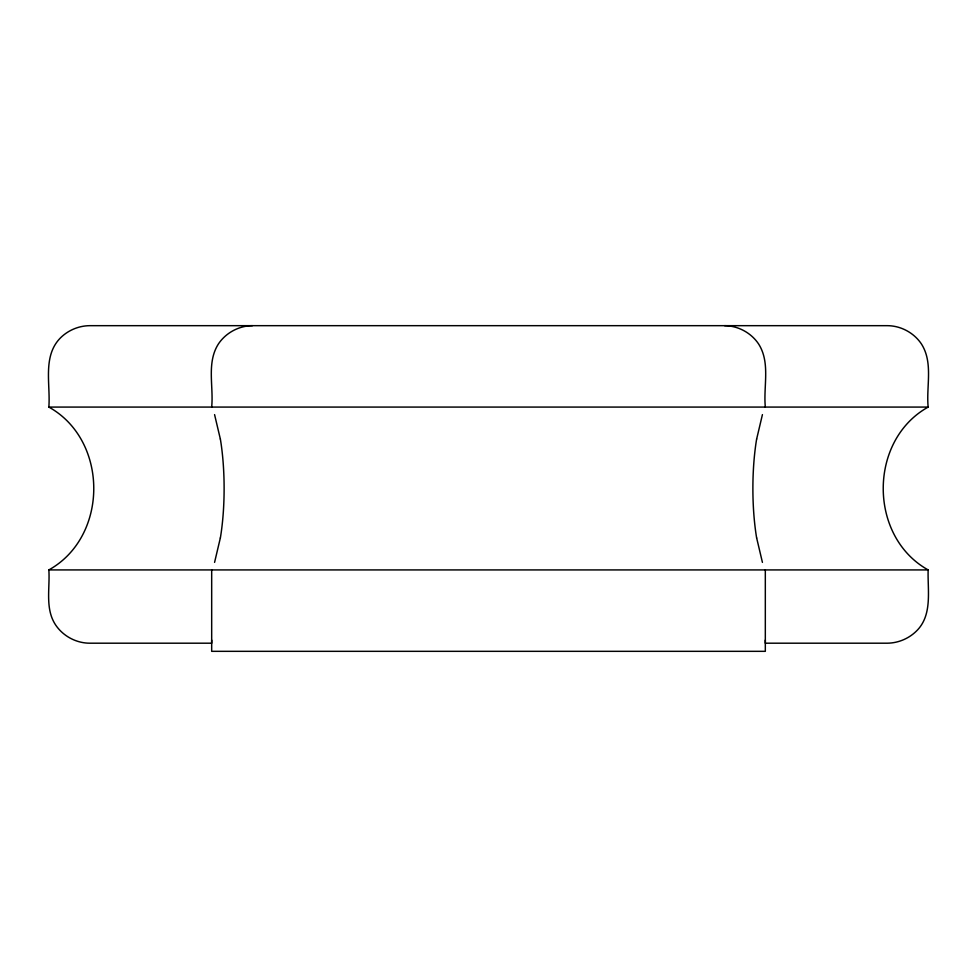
<?xml version="1.0" encoding="UTF-8"?>
<svg xmlns="http://www.w3.org/2000/svg" width="977" height="977" viewBox="0 0 977 977"><rect width="100%" height="100%" fill="white"/><g stroke="black" fill="none" stroke-linecap="round" stroke-linejoin="round"><path stroke-width="1.47" d="M211.679 640.094L211.679 643.196L89.554 643.196C76.157 643.098 63.236 636.186 55.713 625.097C44.771 608.805 50.096 588.178 48.85 569.921C108.74 536.593 108.74 440.407 48.85 407.079C50.621 384.254 42.243 355.823 60.769 337.59C68.451 330.128 78.856 325.817 89.554 325.671L887.446 325.671C900.843 325.768 913.764 332.681 921.287 343.757C933.475 362.552 926.111 386.245 928.15 407.079C868.26 440.407 868.26 536.593 928.15 569.921C927.466 590.34 932.852 615.315 916.231 631.264C908.549 638.726 898.144 643.037 887.446 643.196L765.321 643.196L765.321 640.094M220.35 537.948L214.574 562.386M756.65 439.052L762.426 414.614M252.396 325.671C238.999 325.768 226.066 332.681 218.543 343.757C206.355 362.552 213.731 386.245 211.679 407.079M48.85 407.079L928.15 407.079M48.85 569.921L928.15 569.921M724.604 325.671C738.001 325.768 750.934 332.681 758.457 343.757C770.645 362.552 763.269 386.245 765.321 407.079M762.426 562.386L756.65 537.948M214.574 414.614L220.35 439.052M765.321 569.921L765.321 651.329L211.679 651.329L211.679 569.921M756.638 537.997A93.035 24.486 90 0 1 756.638 439.003M220.362 439.003A93.035 24.486 90 0 1 220.362 537.997"/></g></svg>
